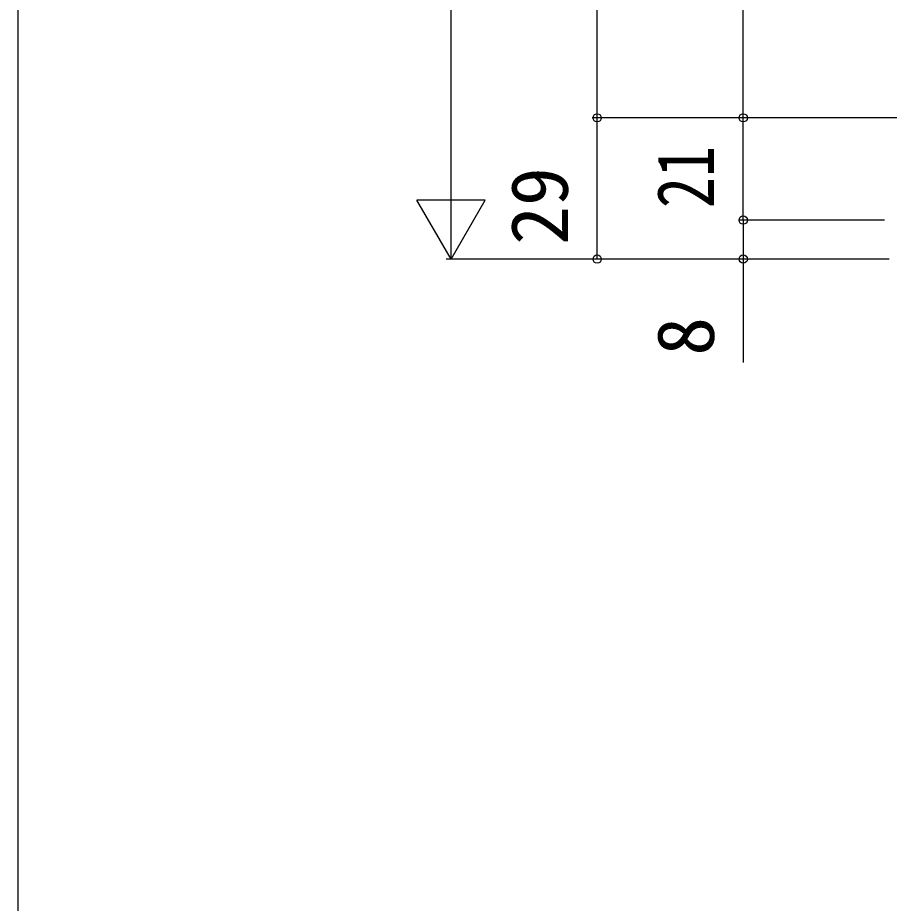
# Model space of a CAD drawing. Units: millimetres, scale not verified. Extents: x -700 to 700, y -1044 to 1037.
# Drawn here: x -700 to -521, y -144 to 37.9 of the extents above; entities that cross this region are included whole.
import ezdxf
from ezdxf.enums import TextEntityAlignment as Align

# ---------------------------------------------------------------- set-up
doc = ezdxf.new("R2010")
doc.units = ezdxf.units.MM
doc.header["$LTSCALE"] = 6
doc.layers.add('0-7_YKK_D', color=6, linetype='Continuous')
doc.layers.add('0-8_YKK_ZWAK', color=7, linetype='Continuous')
doc.styles.add('ＭＳ ゴシック', font='')
doc.styles.get('ＭＳ ゴシック').set_extended_font_data('MS Gothic')

msp = doc.modelspace()

# ---------------------------------------------------------------- linework, layer by layer
at = {"layer": '0-7_YKK_D'}
for p, q in [((-580.998, 17.299), (-580.998, 548.302)), ((-610.998, 2.3), (-610.998, 544.3)), ((-550.998, 17.299), (-550.998, 137.299)), ((-518, 17.299), (-581.998, 17.299)), ((-523.998, 17.299), (-581.998, 17.299)), ((-580.998, -11.7), (-580.998, 17.299)), ((-523.998, 17.299), (-551.998, 17.299)), ((-523.998, 17.299), (-551.998, 17.299)), ((-550.998, -3.7), (-550.998, 17.299)), ((-610.998, -11.7), (-610.998, 12.549)), ((-610.998, -11.7), (-617.998, 0.424)), ((-603.998, 0.424), (-617.998, 0.424)), ((-610.998, -11.7), (-603.998, 0.424)), ((-523.998, -3.7), (-551.998, -3.7)), ((-521.998, -3.7), (-551.998, -3.7)), ((-523.998, -11.7), (-611.998, -11.7)), ((-521, -11.7), (-581.998, -11.7)), ((-523.998, -11.699), (-551.998, -11.699))]:
    msp.add_line(p, q, dxfattribs=at)
msp.add_lwpolyline([(-550.998, -3.7), (-550.998, -11.699), (-550.998, -32.954)], dxfattribs=at)
for centre in [(-580.998, 17.299), (-580.998, 17.299), (-550.998, 17.299), (-550.998, 17.299), (-550.998, -3.7), (-550.998, -3.7), (-580.998, -11.7), (-550.998, -11.699)]:
    msp.add_circle(centre, 0.85, dxfattribs=at)
at = {"layer": '0-8_YKK_ZWAK'}
msp.add_line((-700, 996.3), (-700, -1043.7), dxfattribs=at)

# ---------------------------------------------------------------- texts
at = {"layer": '0-7_YKK_D', "style": 'ＭＳ ゴシック', "width": 0.8}
msp.add_text('21', height=11.73, rotation=90, dxfattribs=at).set_placement((-553.498, -1.237), align=Align.BOTTOM_LEFT)
at = {"layer": '0-7_YKK_D', "style": 'ＭＳ ゴシック'}
for s, p in [('29', (-583.498, -8.791)), ('8', (-553.498, -31.545))]:
    msp.add_text(s, height=11.73, rotation=90, dxfattribs=at).set_placement(p, align=Align.BOTTOM_LEFT)

doc.saveas('drawing.dxf')
